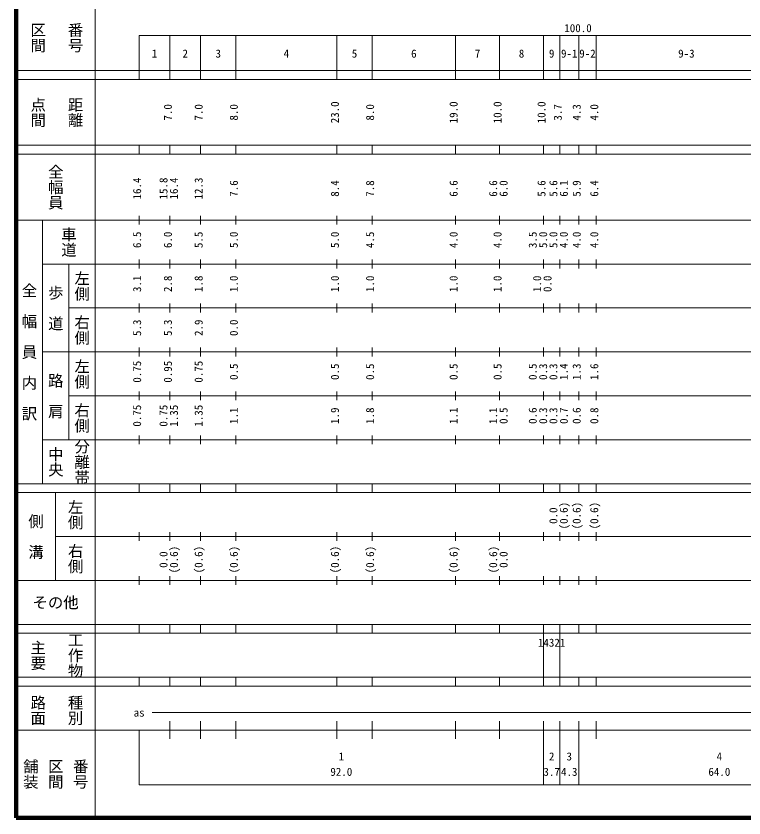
# Model space of a CAD drawing. Units: millimetres on the paper, enlarged 1000 times. Extents: x 40000 to 680000, y 20000 to 380000.
# Drawn here: x 40000 to 205598, y 20000 to 202409 of the extents above; entities that cross this region are included whole.
import ezdxf
from ezdxf.enums import TextEntityAlignment as Align

# ---------------------------------------------------------------- set-up
doc = ezdxf.new("R2010")
doc.units = ezdxf.units.MM
doc.header["$LTSCALE"] = 1000
doc.layers.add('M-TTL', color=2, linetype='Continuous', lineweight=140)
doc.layers.add('M-TTL-BAND', color=7, linetype='Continuous', lineweight=13)
doc.styles.add('@ＭＳ ゴシック', font='')
doc.styles.add('ＭＳ ゴシック', font='')
doc.styles.get('@ＭＳ ゴシック').set_extended_font_data('@MS Gothic')
doc.styles.get('ＭＳ ゴシック').set_extended_font_data('MS Gothic')

msp = doc.modelspace()

# ---------------------------------------------------------------- linework, layer by layer
at = {"layer": 'M-TTL'}
for p, q in [((40000, 380000), (40000, 20000)), ((40000, 20000), (680000, 20000))]:
    msp.add_line(p, q, dxfattribs=at)
at = {"layer": 'M-TTL-BAND'}
for p, q in [((58000, 370000), (58000, 20000)), ((68000, 198000), (579000, 198000)), ((68000, 198000), (68000, 188000)), ((75000, 188000), (75000, 198000)), ((82000, 188000), (82000, 198000)), ((90000, 188000), (90000, 198000)), ((113000, 188000), (113000, 198000)), ((121000, 188000), (121000, 198000)), ((140000, 188000), (140000, 198000)), ((150000, 188000), (150000, 198000)), ((160000, 188000), (160000, 198000)), ((163700, 188000), (163700, 198000)), ((168000, 188000), (168000, 198000)), ((172000, 188000), (172000, 198000)), ((40000, 190000), (579000, 190000)), ((40000, 188000), (579000, 188000)), ((40000, 173000), (579000, 173000)), ((68000, 171000), (68000, 173000)), ((75000, 171000), (75000, 173000)), ((82000, 171000), (82000, 173000)), ((90000, 171000), (90000, 173000)), ((113000, 171000), (113000, 173000)), ((121000, 171000), (121000, 173000)), ((140000, 171000), (140000, 173000)), ((150000, 171000), (150000, 173000)), ((160000, 171000), (160000, 173000)), ((163700, 171000), (163700, 173000)), ((168000, 171000), (168000, 173000)), ((172000, 171000), (172000, 173000)), ((40000, 171000), (579000, 171000)), ((68000, 155000), (68000, 157000)), ((75000, 155000), (75000, 157000)), ((82000, 155000), (82000, 157000)), ((90000, 155000), (90000, 157000)), ((113000, 155000), (113000, 157000)), ((121000, 155000), (121000, 157000)), ((140000, 155000), (140000, 157000)), ((150000, 155000), (150000, 157000)), ((160000, 155000), (160000, 157000)), ((163700, 155000), (163700, 157000)), ((168000, 155000), (168000, 157000)), ((172000, 155000), (172000, 157000)), ((40000, 156000), (579000, 156000)), ((46000, 96000), (46000, 156000)), ((46000, 146000), (579000, 146000)), ((52000, 146000), (52000, 106000)), ((68000, 145000), (68000, 147000)), ((75000, 145000), (75000, 147000)), ((82000, 145000), (82000, 147000)), ((90000, 145000), (90000, 147000)), ((113000, 145000), (113000, 147000)), ((121000, 145000), (121000, 147000)), ((140000, 145000), (140000, 147000)), ((150000, 145000), (150000, 147000)), ((160000, 145000), (160000, 147000)), ((163700, 145000), (163700, 147000)), ((168000, 145000), (168000, 147000)), ((172000, 145000), (172000, 147000)), ((68000, 135000), (68000, 137000)), ((75000, 135000), (75000, 137000)), ((82000, 135000), (82000, 137000)), ((90000, 135000), (90000, 137000)), ((113000, 135000), (113000, 137000)), ((121000, 135000), (121000, 137000)), ((140000, 135000), (140000, 137000)), ((150000, 135000), (150000, 137000)), ((160000, 135000), (160000, 137000)), ((163700, 135000), (163700, 137000)), ((168000, 135000), (168000, 137000)), ((172000, 135000), (172000, 137000)), ((52000, 136000), (579000, 136000)), ((46000, 126000), (579000, 126000)), ((68000, 125000), (68000, 127000)), ((75000, 125000), (75000, 127000)), ((82000, 125000), (82000, 127000)), ((90000, 125000), (90000, 127000)), ((113000, 125000), (113000, 127000)), ((121000, 125000), (121000, 127000)), ((140000, 125000), (140000, 127000)), ((150000, 125000), (150000, 127000)), ((160000, 125000), (160000, 127000)), ((163700, 125000), (163700, 127000)), ((168000, 125000), (168000, 127000)), ((172000, 125000), (172000, 127000)), ((68000, 115000), (68000, 117000)), ((75000, 115000), (75000, 117000)), ((82000, 115000), (82000, 117000)), ((90000, 115000), (90000, 117000)), ((113000, 115000), (113000, 117000)), ((121000, 115000), (121000, 117000)), ((140000, 115000), (140000, 117000)), ((150000, 115000), (150000, 117000)), ((160000, 115000), (160000, 117000)), ((163700, 115000), (163700, 117000)), ((168000, 115000), (168000, 117000)), ((172000, 115000), (172000, 117000)), ((52000, 116000), (579000, 116000)), ((46000, 106000), (579000, 106000)), ((68000, 105000), (68000, 107000)), ((75000, 105000), (75000, 107000)), ((82000, 105000), (82000, 107000)), ((90000, 105000), (90000, 107000)), ((113000, 105000), (113000, 107000)), ((121000, 105000), (121000, 107000)), ((140000, 105000), (140000, 107000)), ((150000, 105000), (150000, 107000)), ((160000, 105000), (160000, 107000)), ((163700, 105000), (163700, 107000)), ((168000, 105000), (168000, 107000)), ((172000, 105000), (172000, 107000)), ((40000, 96000), (579000, 96000)), ((68000, 94000), (68000, 96000)), ((75000, 94000), (75000, 96000)), ((82000, 94000), (82000, 96000)), ((90000, 94000), (90000, 96000)), ((113000, 94000), (113000, 96000)), ((121000, 94000), (121000, 96000)), ((140000, 94000), (140000, 96000)), ((150000, 94000), (150000, 96000)), ((160000, 94000), (160000, 96000)), ((163700, 94000), (163700, 96000)), ((168000, 94000), (168000, 96000)), ((172000, 94000), (172000, 96000)), ((40000, 94000), (579000, 94000)), ((49000, 94000), (49000, 74000)), ((49000, 84000), (579000, 84000)), ((68000, 83000), (68000, 85000)), ((75000, 83000), (75000, 85000)), ((82000, 83000), (82000, 85000)), ((90000, 83000), (90000, 85000)), ((113000, 83000), (113000, 85000)), ((121000, 83000), (121000, 85000)), ((140000, 83000), (140000, 85000)), ((150000, 83000), (150000, 85000)), ((160000, 83000), (160000, 85000)), ((163700, 83000), (163700, 85000)), ((168000, 83000), (168000, 85000)), ((172000, 83000), (172000, 85000)), ((68000, 73000), (68000, 75000)), ((75000, 73000), (75000, 75000)), ((82000, 73000), (82000, 75000)), ((90000, 73000), (90000, 75000)), ((113000, 73000), (113000, 75000)), ((121000, 73000), (121000, 75000)), ((140000, 73000), (140000, 75000)), ((150000, 73000), (150000, 75000)), ((160000, 73000), (160000, 75000)), ((163700, 73000), (163700, 75000)), ((168000, 73000), (168000, 75000)), ((172000, 73000), (172000, 75000)), ((40000, 74000), (579000, 74000)), ((40000, 64000), (579000, 64000)), ((68000, 62000), (68000, 64000)), ((75000, 62000), (75000, 64000)), ((82000, 62000), (82000, 64000)), ((90000, 62000), (90000, 64000)), ((113000, 62000), (113000, 64000)), ((121000, 62000), (121000, 64000)), ((140000, 62000), (140000, 64000)), ((150000, 62000), (150000, 64000)), ((160000, 62000), (160000, 64000)), ((163700, 62000), (163700, 64000)), ((168000, 62000), (168000, 64000)), ((172000, 62000), (172000, 64000)), ((40000, 62000), (579000, 62000)), ((160000, 52000), (160000, 62000)), ((163700, 52000), (163700, 62000)), ((40000, 52000), (579000, 52000)), ((68000, 50000), (68000, 52000)), ((75000, 50000), (75000, 52000)), ((82000, 50000), (82000, 52000)), ((90000, 50000), (90000, 52000)), ((113000, 50000), (113000, 52000)), ((121000, 50000), (121000, 52000)), ((140000, 50000), (140000, 52000)), ((150000, 50000), (150000, 52000)), ((160000, 50000), (160000, 52000)), ((163700, 50000), (163700, 52000)), ((168000, 50000), (168000, 52000)), ((172000, 50000), (172000, 52000)), ((40000, 50000), (579000, 50000)), ((71000, 44000), (565000, 44000)), ((75000, 38000), (75000, 42000)), ((82000, 38000), (82000, 42000)), ((90000, 38000), (90000, 42000)), ((113000, 38000), (113000, 42000)), ((121000, 38000), (121000, 42000)), ((140000, 38000), (140000, 42000)), ((150000, 38000), (150000, 42000)), ((160000, 27500), (160000, 42000)), ((163700, 27500), (163700, 42000)), ((168000, 27500), (168000, 42000)), ((172000, 38000), (172000, 42000)), ((40000, 40000), (579000, 40000)), ((68000, 40000), (68000, 27500)), ((68000, 27500), (579000, 27500))]:
    msp.add_line(p, q, dxfattribs=at)

# ---------------------------------------------------------------- texts
at = {"layer": 'M-TTL-BAND', "style": '@ＭＳ ゴシック'}
for s, p in [('番号', (53500, 197500)), ('区間', (45000, 197500)), ('点間', (45000, 180500)), ('距離', (53500, 180500)), ('全幅員', (49000, 163500)), ('車道', (52000, 151000)), ('左側', (55000, 141000)), ('全\u3000幅\u3000員\u3000内\u3000訳', (43000, 126000)), ('歩\u3000道', (49000, 136000)), ('右側', (55000, 131000)), ('左側', (55000, 121000)), ('路\u3000肩', (49000, 116000)), ('右側', (55000, 111000)), ('分離帯', (55000, 101000)), ('中央', (49000, 101000)), ('左側', (53500, 89000)), ('側\u3000溝', (44500, 84000)), ('右側', (53500, 79000)), ('主要', (45000, 57000)), ('工作物', (53500, 57000)), ('路面', (45000, 44500)), ('種別', (53500, 44500)), ('舗装', (43333, 30000)), ('区間', (49000, 30000)), ('番号', (54667, 30000))]:
    msp.add_text(s, height=2566, rotation=270, dxfattribs=at).set_placement(p, align=Align.MIDDLE_CENTER)
at = {"layer": 'M-TTL-BAND', "style": 'ＭＳ ゴシック'}
for s, p in [('100.0', (167844, 198195)), ('1', (71500, 192405)), ('2', (78500, 192405)), ('3', (86000, 192405)), ('4', (101500, 192405)), ('5', (117000, 192405)), ('6', (130500, 192405)), ('7', (145000, 192405)), ('8', (155000, 192405)), ('9', (161850, 192405)), ('9-1', (165850, 192405)), ('9-2', (170000, 192405)), ('9-3', (192500, 192405)), ('as', (68000, 42500)), ('1', (114000, 32523)), ('2', (161850, 32523)), ('3', (165850, 32523)), ('4', (200000, 32523)), ('92.0', (114000, 29033)), ('3.7', (161850, 29033)), ('4.3', (165850, 29033)), ('64.0', (200000, 29033))]:
    msp.add_text(s, height=1833, dxfattribs=at).set_placement(p, align=Align.BOTTOM_CENTER)
for s, p in [('23.0', (114000, 180500)), ('19.0', (141000, 180500)), ('10.0', (151000, 180500)), ('10.0', (161000, 180500)), ('7.0', (76000, 180500)), ('7.0', (83000, 180500)), ('8.0', (91000, 180500)), ('8.0', (122000, 180500)), ('3.7', (164700, 180500)), ('4.3', (169000, 180500)), ('4.0', (173000, 180500)), ('16.4', (69000, 163174)), ('15.8', (75000, 163174)), ('16.4', (77370, 163174)), ('12.3', (83000, 163174)), ('7.6', (91000, 163174)), ('8.4', (114000, 163174)), ('7.8', (122000, 163174)), ('6.6', (141000, 163174)), ('6.6', (150000, 163174)), ('6.0', (152370, 163174)), ('5.6', (161000, 163174)), ('5.6', (163700, 163174)), ('6.1', (166070, 163174)), ('5.9', (169000, 163174)), ('6.4', (173000, 163174)), ('6.0', (76000, 151500)), ('5.0', (91000, 151500)), ('5.0', (114000, 151500)), ('4.0', (141000, 151500)), ('4.0', (151000, 151500)), ('5.0', (161370, 151500)), ('5.0', (163700, 151500)), ('4.0', (166070, 151500)), ('4.0', (169000, 151500)), ('4.0', (173000, 151500)), ('6.5', (69000, 151500)), ('5.5', (83000, 151500)), ('4.5', (122000, 151500)), ('3.5', (159000, 151500)), ('3.1', (69000, 141500)), ('2.8', (76000, 141500)), ('1.8', (83000, 141500)), ('1.0', (91000, 141500)), ('1.0', (114000, 141500)), ('1.0', (122000, 141500)), ('1.0', (141000, 141500)), ('1.0', (151000, 141500)), ('1.0', (160000, 141500)), ('0.0', (162370, 141500)), ('5.3', (69000, 131500)), ('5.3', (76000, 131500)), ('2.9', (83000, 131500)), ('0.0', (91000, 131500)), ('0.75', (69000, 121500)), ('0.95', (76000, 121500)), ('0.75', (83000, 121500)), ('0.5', (91000, 121500)), ('0.5', (114000, 121500)), ('0.5', (122000, 121500)), ('0.5', (141000, 121500)), ('0.5', (151000, 121500)), ('0.5', (159000, 121500)), ('0.3', (161370, 121500)), ('0.3', (163700, 121500)), ('1.4', (166070, 121500)), ('1.3', (169000, 121500)), ('1.6', (173000, 121500)), ('0.75', (69000, 111500)), ('0.75', (75000, 111500)), ('1.35', (77370, 111500)), ('1.35', (83000, 111500)), ('1.1', (91000, 111500)), ('1.9', (114000, 111500)), ('1.8', (122000, 111500)), ('1.1', (141000, 111500)), ('1.1', (150000, 111500)), ('0.5', (152370, 111500)), ('0.6', (159000, 111500)), ('0.3', (161370, 111500)), ('0.3', (163700, 111500)), ('0.7', (166070, 111500)), ('0.6', (169000, 111500)), ('0.8', (173000, 111500)), ('(0.6)', (166070, 88764)), ('(0.6)', (169000, 88764)), ('(0.6)', (173000, 88764)), ('0.0', (163700, 88764)), ('0.0', (75000, 78764)), ('(0.6)', (77370, 78764)), ('(0.6)', (83000, 78764)), ('(0.6)', (91000, 78764)), ('(0.6)', (114000, 78764)), ('(0.6)', (122000, 78764)), ('(0.6)', (141000, 78764)), ('(0.6)', (150000, 78764)), ('0.0', (152370, 78764))]:
    msp.add_text(s, height=1833, rotation=90, dxfattribs=at).set_placement(p, align=Align.BOTTOM_CENTER)
msp.add_text('その他', height=2566, dxfattribs=at).set_placement((49000, 69000), align=Align.MIDDLE_CENTER)
msp.add_text('14321', height=1833, dxfattribs=at).set_placement((158725, 58405), align=Align.BOTTOM_LEFT)

doc.saveas('drawing.dxf')
